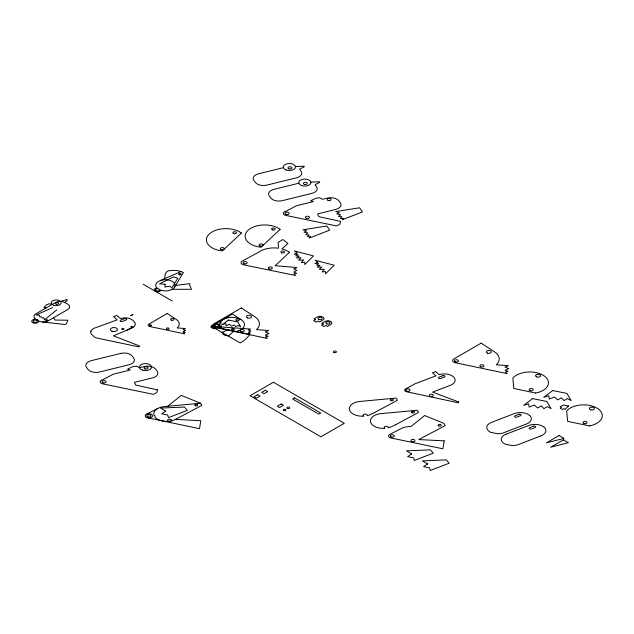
<?xml version="1.0" encoding="UTF-8"?>
<svg xmlns="http://www.w3.org/2000/svg" width="634" height="634" viewBox="0 0 634 634"><rect width="100%" height="100%" fill="white"/><g stroke="black" fill="none" stroke-linecap="round" stroke-linejoin="round"><path stroke-width="0.95" d="M164.578 278.722L165.181 273.896L166.908 271.582A5.571 3.218 0 0 1 168.739 270.781C173.589 269.981 179.081 270.258 183.4 272.588L174.524 287.186M35.758 319.274A6.752 3.899 0 0 1 35.876 313.83L55.412 302.545A6.752 3.899 0 0 1 64.961 302.545L67.37 299.953L66.768 299.605L60.595 301.412M56.727 309.907L44.428 319.837L43.928 317.745L42.375 318.133L41.369 316.786L39.871 316.945L39.316 315.209L36.201 315.019L52.717 307.53M167.717 406.283L181.276 395.37L200.566 403.24L201.834 405.411L175.404 419.399A12.949 7.481 0 0 1 154.926 417.029A2.742 1.585 0 0 0 153.888 415.08A12.949 7.481 0 0 1 162.914 406.727L200.566 403.24M223.184 319.488L232.44 314.044L240.841 319.488M211.994 326.676L210.956 327.279L213.499 328.745L214.538 328.15M215.544 328.729L218.801 326.851M559.14 435.518L546.373 442.881L564.117 438.387L559.085 435.55M563.444 439.837L550.684 447.208L568.421 442.714L563.388 439.869M223.311 319.417L214.205 324.6A2.584 1.49 0 0 0 215.132 327.065L249.772 334.34A40.956 23.648 0 0 1 240.246 342.978L211.074 326.153L214.443 324.339M374.48 412.576L397.431 400.26L396.155 398.081L358.511 401.576A12.949 7.481 0 0 0 349.588 410.246A12.949 7.481 0 0 0 363.742 416.158A2.045 1.181 0 0 1 363.472 414.62A2.045 1.181 0 0 1 366.064 414.24A2.045 1.181 0 0 1 367.094 415.666A12.949 7.481 0 0 0 371.001 414.248L374.52 412.552M395.592 424.756L418.535 412.449L417.259 410.269L379.615 413.756A12.949 7.481 0 0 0 370.692 422.426A12.949 7.481 0 0 0 384.846 428.346A2.045 1.181 0 0 1 384.576 426.809A2.045 1.181 0 0 1 387.168 426.428A2.045 1.181 0 0 1 388.198 427.855A12.949 7.481 0 0 0 392.105 426.436L395.624 424.74M127.204 330.084L133.061 326.708L130.77 326.304M146.795 414.081L157.826 408.423M181.237 271.407L158.548 281.369A9.684 5.587 0 0 0 157.7 288.716M506.178 434.171L528.875 425.454A10.992 6.34 0 0 1 544.107 427.221M540.953 435.875L518.255 444.592A11.111 6.411 0 0 1 512.114 445.583L505.361 444.196A10.778 6.221 0 0 1 503.127 442.801A10.683 6.166 0 0 1 506.138 434.131M283.422 167.653L258.45 173.811A8.702 5.024 0 0 0 253.862 180.397L255.391 182.465A8.702 5.024 0 0 0 266.811 185.112L296.538 177.789A8.702 5.024 0 0 0 301.118 171.196L299.613 169.151L304.336 166.742L303.932 166.187L295.436 166.599M298.844 183.218L273.872 189.368A8.702 5.024 0 0 0 269.284 195.961L270.813 198.03A8.702 5.024 0 0 0 282.225 200.677L311.952 193.354A8.702 5.024 0 0 0 316.54 186.761L315.027 184.716L319.758 182.299L319.346 181.752L310.858 182.156M175.792 285.371L189.843 283.628L189.709 285.134L191.476 289.31L172.21 289.294M175.404 419.399L200.812 420.722L199.504 428.655L148.277 417.957M211.288 326.256L250.652 329.054L248.354 329.981L250.818 331.011L248.441 332.089L250.398 332.921L248.576 333.302L249.772 334.34M46.155 307.894L43.944 307.593L46.567 304.756L49.19 303.773L52.202 304.399M143.181 284.238L172.139 300.96M64.961 302.545L67.616 304.082A6.752 3.899 0 0 1 67.616 309.598L48.081 320.875A6.752 3.899 0 0 1 42.589 321.993M35.876 319.338L38.531 320.875A6.752 3.899 0 0 0 41.472 321.866L63.986 324.378A2.243 1.292 0 0 0 66.594 323.395L67.878 320.202L55.11 320.075L53.541 317.721M220.743 321.478L221.401 328.38A12.482 7.212 0 0 1 226.29 318.173A12.482 7.212 0 0 1 243.527 321.795A12.482 7.212 0 0 1 235.911 331.431M160.624 280.458A9.684 5.587 0 0 1 173.09 281.932A9.684 5.587 0 0 1 172.266 289.262A9.684 5.587 0 0 1 159.57 289.786M160.79 290.237A3.313 1.91 0 0 1 157.335 291.798A3.313 1.91 0 0 1 154.228 290.015A3.313 1.91 0 0 1 156.907 288.01M544.186 427.189A10.81 6.245 0 0 1 540.905 435.835M529.517 415.381A10.992 6.34 0 0 0 514.285 413.614L491.588 422.323A10.683 6.166 0 0 0 488.568 430.946A10.778 6.221 0 0 0 490.771 432.356L497.516 433.743A11.111 6.411 0 0 0 503.665 432.753L526.363 424.035A10.81 6.245 0 0 0 529.596 415.349M165.141 284.325L164.872 287.02L169.468 286.188L171.941 287.614L177.782 278.215L173.454 276.907L159.578 283.81L165.141 284.325M444.188 440.868L442.881 448.809L391.654 438.11A3.701 2.14 0 0 1 388.626 436.461A3.701 2.14 0 0 1 390.164 434.235L401.195 428.568A12.949 7.481 0 0 1 406.291 426.88L411.094 426.428L424.653 415.516L443.935 423.385L445.211 425.565L418.781 439.552L444.188 440.868M90.916 331.225L90.805 332.699A8.781 5.072 0 0 0 92.112 334.926L95.163 337.557L97.295 338.112L138.886 346.893L139.615 346.021L113.383 335.846L131.214 328.388A8.781 5.072 0 0 0 133.972 321.398L132.665 320.202A8.781 5.072 0 0 0 120.563 318.609L116.799 315.447L113.557 316.62L117.092 319.869L93.935 328.325L91.7 329.894L90.916 331.225M157.422 389.839L156.867 392.494L153.975 394.197A2.441 1.411 0 0 1 152.945 394.253L103.302 383.966A3.836 2.211 0 0 1 100.164 381.906A3.836 2.211 0 0 1 102.914 379.663L111.346 375.225A8.702 5.024 0 0 1 114.54 373.87L130.224 370.01L127.577 369.154L132.791 366.634L136.548 366.206L139.512 367.72L144.267 366.547A8.702 5.024 0 0 1 155.687 369.194L157.216 371.262A8.702 5.024 0 0 1 152.628 377.856L134.408 382.342L135.755 385.084L157.422 389.839M340.545 221.417L339.983 224.071L337.098 225.775A2.441 1.411 0 0 1 336.068 225.831L286.425 215.536A3.836 2.211 0 0 1 283.287 213.476A3.836 2.211 0 0 1 286.037 211.241L294.469 206.803A8.702 5.024 0 0 1 297.663 205.448L313.347 201.58L310.7 200.732L315.914 198.204L319.671 197.776L322.635 199.29L327.39 198.125A8.702 5.024 0 0 1 338.81 200.772L340.331 202.832A8.702 5.024 0 0 1 335.751 209.426L317.531 213.92L318.87 216.654L340.545 221.417M458.596 401.972L458.271 402.78L406.933 391.82A3.138 1.815 0 0 1 404.738 390.156A3.138 1.815 0 0 1 406.727 388.404L413.003 384.917A10.849 6.261 0 0 1 415.5 383.61L435.978 375.827L432.491 372.8L435.677 371.579L439.204 374.639A10.849 6.261 0 0 1 453.627 376.968A10.849 6.261 0 0 1 450.267 385.393L432.578 392.113L458.596 401.972M303.258 260.003L301.396 262.642L304.685 262.222L304.827 264.497L313.45 255.914L294.366 250.945L297.227 252.974L294.231 254.163L297.917 254.392L295.729 255.914L299.2 256.057L296.569 257.919L300.992 257.769L298.543 260.114L303.258 260.003M324.006 269.299L322.135 271.938L325.424 271.518L325.575 273.801L334.197 265.21L315.114 260.249L317.975 262.278L314.971 263.459L318.664 263.689L316.469 265.21L319.948 265.361L317.317 267.215L321.739 267.065L319.29 269.41L324.006 269.299M310.502 236.902L309.487 237.98L329.696 230.134L326.811 226.021L302.949 229.793L306.594 230.824L304.051 232.195L307.783 232.884L305.834 234.699L309.233 234.992L307.53 236.656L310.502 236.902M343.279 218.675L342.257 219.752L362.466 211.907L359.581 207.793L335.719 211.566L339.372 212.596L336.82 213.967L340.561 214.657L338.604 216.471L342.003 216.765L340.307 218.429L343.279 218.675M568.539 405.99L565.084 409.39L563.8 408.676L562.374 409.469L560.187 408.201L561.518 407.432L560.179 406.592L563.848 405.047L568.539 405.99M233.803 331.059L228.502 336.139L226.79 335.188L225.759 335.743L222.835 334.055L223.754 333.524L221.963 332.406L227.955 329.87L233.803 331.059M241.388 233.05L222.257 250.937A19.495 11.253 0 0 1 209.307 233.962A19.495 11.253 0 0 1 241.388 233.05M280.125 229.357L260.994 247.244A19.495 11.253 0 0 1 248.052 230.269A19.495 11.253 0 0 1 280.125 229.357M289.461 252.332L275.156 265.701L296.958 267.564L293.724 269.006L296.878 270.33L293.843 272.097L296.688 273.381L293.97 273.951L295.618 275.481L243.781 264.877A4.018 2.322 0 0 1 241.055 262.904A4.018 2.322 0 0 1 243.06 260.661L258.807 252.086A19.495 11.253 0 0 1 278.484 248.211L278.128 242.346L282.835 239.525L287.947 243.424L281.9 248.877A19.495 11.253 0 0 1 289.461 252.332M228.351 320.067L222.399 324.6L225.759 323.506L226.092 325.717L229.484 324.346L231.719 326.312L234.128 324.917L235.919 326.756L238.226 325.424L240.706 326.772L237.861 321.961L228.351 320.067M532.568 398.612L523.629 405.411L528.677 403.771L529.168 407.091L534.272 405.031L537.616 407.979L541.23 405.887L543.917 408.645L547.372 406.648L551.104 408.676L546.825 401.457L532.568 398.612M552.682 390.552L543.742 397.359L548.79 395.711L549.282 399.04L554.378 396.979L557.722 399.927L561.344 397.835L564.03 400.593L567.485 398.596L571.21 400.625L566.939 393.405L552.682 390.552M165.688 411.125L161.741 413.844L167.725 415.04L168.398 417.663L187.292 410.388L184.502 407.06L160.521 408.066L165.688 411.125M411.624 453.912L407.678 456.631L413.661 457.827L414.335 460.45L433.228 453.175L430.438 449.847L406.457 450.853L411.624 453.912M427.538 463.953L423.599 466.672L429.575 467.876L430.248 470.499L449.149 463.224L446.36 459.888L422.371 460.894L427.538 463.953M167.194 313.521L148.958 324.077A2.584 1.49 0 0 0 149.886 326.55L184.526 333.825L183.329 332.787L185.152 332.406L183.194 331.574L185.572 330.496L183.107 329.466L185.405 328.531L177.274 327.96A12.482 7.212 0 0 0 175.594 318.965L167.194 313.521M241.332 307.973L213.967 323.808A3.883 2.243 0 0 0 215.362 327.509L267.326 338.429L265.527 336.86L268.253 336.297L265.329 335.045L268.895 333.429L265.202 331.883L268.642 330.488L256.445 329.625A18.727 10.81 0 0 0 253.925 316.144L241.332 307.973M481.127 343.168L453.762 359.002A3.883 2.243 0 0 0 455.157 362.703L507.121 373.624L505.322 372.063L508.048 371.5L505.124 370.248L508.69 368.631L504.997 367.086L508.436 365.683L496.24 364.819A18.727 10.81 0 0 0 493.72 351.339L481.127 343.168M132.847 314.535L130.802 315.716L132.847 314.535M315.526 319.607L313.719 320.653L316.263 322.127L318.078 321.081L319.599 321.961L322.857 320.083A3.82 2.203 0 0 0 322.857 316.968A3.82 2.203 0 0 0 317.46 316.968L314.092 318.783L315.526 319.607M323.332 324.029L321.493 325.091L324.037 326.558L325.876 325.496L327.406 326.375L330.663 324.497A3.82 2.203 0 0 0 330.663 321.383A3.82 2.203 0 0 0 325.266 321.383L321.898 323.197L323.332 324.029M273.428 382.254L250.042 395.751L320.915 436.786L344.294 423.29L273.428 382.254M257.586 394.697L253.941 396.805L256.358 398.2L260.003 396.091L257.586 394.697M265.305 390.243L261.707 392.319L264.124 393.714L267.722 391.638L265.305 390.243M281.139 404.001L277.28 406.236L279.586 407.567L283.446 405.332L281.139 404.001M294.612 397.938L292.678 399.055L318.743 414.097L320.677 412.988L294.612 397.938M442.809 375.724L439.132 377.135A1.419 0.816 0 0 0 438.736 378.268A1.419 0.816 0 0 0 440.709 378.498L444.379 377.087A1.419 0.816 0 0 0 444.775 375.954A1.419 0.816 0 0 0 442.809 375.724M518.905 414.367L515.228 415.777A1.419 0.816 0 0 0 514.832 416.91A1.419 0.816 0 0 0 516.797 417.14L520.474 415.73A1.419 0.816 0 0 0 520.871 414.596A1.419 0.816 0 0 0 518.905 414.367M533.495 426.206L529.818 427.617A1.419 0.816 0 0 0 529.422 428.758A1.419 0.816 0 0 0 531.395 428.98L535.064 427.57A1.419 0.816 0 0 0 535.461 426.436A1.419 0.816 0 0 0 533.495 426.206M124.644 318.68L120.793 320.083A1.379 0.792 0 0 0 120.357 321.176A1.379 0.792 0 0 0 122.259 321.43L126.111 320.027A1.379 0.792 0 0 0 126.538 318.934A1.379 0.792 0 0 0 124.644 318.68M120.785 353.4L91.058 360.73A8.702 5.024 0 0 0 86.478 367.316L87.999 369.384A8.702 5.024 0 0 0 99.419 372.031L129.146 364.708A8.702 5.024 0 0 0 133.734 358.115L132.205 356.046A8.702 5.024 0 0 0 120.785 353.4M535.595 393.048L513.825 388.476L512.843 378.126A18.727 10.81 0 0 1 543.798 375.637A18.727 10.81 0 0 1 535.595 393.048M589.43 425.921L567.652 421.348L566.669 410.998A18.727 10.81 0 0 1 597.632 408.51A18.727 10.81 0 0 1 589.43 425.921M411.902 441.629A2.045 1.181 0 0 0 414.977 440.598A2.045 1.181 0 0 0 411.902 439.576A2.045 1.181 0 0 0 411.902 441.629M438.823 425.969A1.514 0.872 0 0 0 441.185 425.303A1.514 0.872 0 0 0 439.005 424.455A1.514 0.872 0 0 0 438.823 425.969M391.218 437.024A2.045 1.181 0 0 0 394.293 436.002A2.045 1.181 0 0 0 391.218 434.979A2.045 1.181 0 0 0 391.218 437.024M412.148 412.853A1.514 0.872 0 0 0 414.509 412.187A1.514 0.872 0 0 0 412.338 411.339A1.514 0.872 0 0 0 412.148 412.853M391.13 400.696A1.514 0.872 0 0 0 393.405 399.935A1.514 0.872 0 0 0 391.13 399.182A1.514 0.872 0 0 0 391.13 400.696M156.511 290.919A2.045 1.181 0 0 0 159.578 289.889A2.045 1.181 0 0 0 156.511 288.866A2.045 1.181 0 0 0 156.511 290.919M179.271 274.752A1.22 0.705 0 0 0 181.11 274.15A1.22 0.705 0 0 0 179.287 273.539A1.22 0.705 0 0 0 179.271 274.752M102.97 382.809A2.045 1.181 0 0 0 106.044 381.787A2.045 1.181 0 0 0 102.97 380.765A2.045 1.181 0 0 0 102.97 382.809M142.357 370.082A6.078 3.511 0 0 0 151.574 367.141A6.078 3.511 0 0 0 142.555 364.003A6.078 3.511 0 0 0 142.357 370.082M145.051 368.901A1.957 1.133 0 0 0 148.007 367.934A1.957 1.133 0 0 0 145.083 366.935A1.957 1.133 0 0 0 145.051 368.901M53.407 305.184A4.969 2.869 0 0 0 61.157 303.012A4.969 2.869 0 0 0 54.025 300.223A4.969 2.869 0 0 0 53.407 305.184M33.309 322.928A3.463 1.997 0 0 0 38.619 321.319A3.463 1.997 0 0 0 33.554 319.473A3.463 1.997 0 0 0 33.309 322.928M34.133 322.262A2.045 1.181 0 0 0 37.208 321.24A2.045 1.181 0 0 0 34.133 320.218A2.045 1.181 0 0 0 34.133 322.262M56.188 304.122A1.601 0.927 0 0 0 58.661 303.401A1.601 0.927 0 0 0 56.339 302.529A1.601 0.927 0 0 0 56.188 304.122M46.274 320.796A1.022 0.594 0 0 0 47.812 320.289A1.022 0.594 0 0 0 46.274 319.774A1.022 0.594 0 0 0 46.274 320.796M306.42 218.413A2.045 1.181 0 0 0 309.487 217.391A2.045 1.181 0 0 0 306.42 216.36A2.045 1.181 0 0 0 306.42 218.413M430.28 396.401A2.045 1.181 0 0 0 433.355 395.378A2.045 1.181 0 0 0 430.28 394.356A2.045 1.181 0 0 0 430.28 396.401M406.703 391.146A2.164 1.252 0 0 0 410.039 390.148A2.164 1.252 0 0 0 406.869 388.983A2.164 1.252 0 0 0 406.703 391.146M455.339 361.856A2.005 1.157 0 0 0 458.461 360.976A2.005 1.157 0 0 0 455.584 359.858A2.005 1.157 0 0 0 455.339 361.856M480.913 366.888A2.045 1.181 0 0 0 483.988 365.866A2.045 1.181 0 0 0 480.913 364.843A2.045 1.181 0 0 0 480.913 366.888M487.522 353.146A2.512 1.45 0 0 0 491.31 351.918A2.512 1.45 0 0 0 487.57 350.642A2.512 1.45 0 0 0 487.522 353.146M167.059 329.339A1.363 0.785 0 0 0 169.104 328.65A1.363 0.785 0 0 0 167.059 327.968A1.363 0.785 0 0 0 167.059 329.339M171.465 320.178A1.672 0.967 0 0 0 173.985 319.354A1.672 0.967 0 0 0 171.489 318.506A1.672 0.967 0 0 0 171.465 320.178M149.941 325.908A1.022 0.594 0 0 0 151.478 325.393A1.022 0.594 0 0 0 149.941 324.877A1.022 0.594 0 0 0 149.941 325.908M326.803 323.903A2.045 1.181 0 0 0 329.997 323.015A2.045 1.181 0 0 0 327.057 321.866A2.045 1.181 0 0 0 326.803 323.903M536.792 376.945A2.512 1.45 0 0 0 540.572 375.708A2.512 1.45 0 0 0 536.832 374.432A2.512 1.45 0 0 0 536.792 376.945M530.183 390.687A2.045 1.181 0 0 0 533.249 389.656A2.045 1.181 0 0 0 530.183 388.634A2.045 1.181 0 0 0 530.183 390.687M584.009 423.56A2.045 1.181 0 0 0 587.084 422.537A2.045 1.181 0 0 0 584.009 421.515A2.045 1.181 0 0 0 584.009 423.56M590.619 409.818A2.512 1.45 0 0 0 594.407 408.589A2.512 1.45 0 0 0 590.666 407.313A2.512 1.45 0 0 0 590.619 409.818M215.077 327.136A3.083 1.783 0 0 0 219.705 325.591A3.083 1.783 0 0 0 215.077 324.053A3.083 1.783 0 0 0 215.077 327.136M236.712 320.693A1.672 0.967 0 0 0 239.232 319.869A1.672 0.967 0 0 0 236.736 319.021A1.672 0.967 0 0 0 236.712 320.693M232.306 329.854A1.363 0.785 0 0 0 234.35 329.173A1.363 0.785 0 0 0 232.306 328.491A1.363 0.785 0 0 0 232.306 329.854M215.6 326.621A2.045 1.181 0 0 0 218.667 325.591A2.045 1.181 0 0 0 215.6 324.568A2.045 1.181 0 0 0 215.6 326.621A2.005 1.157 0 0 0 218.667 325.781A2.005 1.157 0 0 0 215.79 324.656A2.005 1.157 0 0 0 215.536 326.661M283.913 410.634A1.355 0.785 0 0 0 285.958 409.968A1.355 0.785 0 0 0 283.937 409.279A1.355 0.785 0 0 0 283.913 410.634M287.63 408.486A1.355 0.785 0 0 0 289.675 407.82A1.355 0.785 0 0 0 287.654 407.131A1.355 0.785 0 0 0 287.63 408.486M319.132 319.552A2.045 1.181 0 0 0 322.207 318.53A2.045 1.181 0 0 0 319.132 317.499A2.045 1.181 0 0 0 319.132 319.552M247.728 317.951A2.512 1.45 0 0 0 251.516 316.723A2.512 1.45 0 0 0 247.775 315.439A2.512 1.45 0 0 0 247.728 317.951M240.991 331.645A2.045 1.181 0 0 0 244.185 330.75A2.045 1.181 0 0 0 241.245 329.601A2.045 1.181 0 0 0 240.991 331.645M244.066 263.784A2.021 1.165 0 0 0 247.117 262.793A2.021 1.165 0 0 0 244.106 261.763A2.021 1.165 0 0 0 244.066 263.784M281.734 252.871A1.767 1.022 0 0 0 284.484 252.086A1.767 1.022 0 0 0 281.932 251.104A1.767 1.022 0 0 0 281.734 252.871M269.276 268.935A1.965 1.133 0 0 0 272.311 268.055A1.965 1.133 0 0 0 269.466 266.977A1.965 1.133 0 0 0 269.276 268.935M221.203 249.653A1.965 1.133 0 0 0 224.238 248.774A1.965 1.133 0 0 0 221.393 247.696A1.965 1.133 0 0 0 221.203 249.653M233.661 233.589A1.767 1.022 0 0 0 236.411 232.805A1.767 1.022 0 0 0 233.859 231.822A1.767 1.022 0 0 0 233.661 233.589M259.94 245.968A1.965 1.133 0 0 0 262.983 245.081A1.965 1.133 0 0 0 260.13 244.003A1.965 1.133 0 0 0 259.94 245.968M272.406 229.896A1.767 1.022 0 0 0 275.148 229.112A1.767 1.022 0 0 0 272.596 228.129A1.767 1.022 0 0 0 272.406 229.896M122.259 329.466A1.022 0.594 0 0 0 123.852 329.014A1.022 0.594 0 0 0 122.386 328.444A1.022 0.594 0 0 0 122.259 329.466M112.004 331.225A3.487 2.013 0 0 0 117.417 329.688A3.487 2.013 0 0 0 112.4 327.746A3.487 2.013 0 0 0 112.004 331.225M301.681 185.58A6.078 3.511 0 0 0 310.898 182.64A6.078 3.511 0 0 0 301.879 179.501A6.078 3.511 0 0 0 301.681 185.58M304.375 184.391A1.957 1.133 0 0 0 307.332 183.432A1.957 1.133 0 0 0 304.415 182.433A1.957 1.133 0 0 0 304.375 184.391M286.092 214.387A2.045 1.181 0 0 0 289.159 213.357A2.045 1.181 0 0 0 286.092 212.335A2.045 1.181 0 0 0 286.092 214.387M328.174 200.471A1.957 1.133 0 0 0 331.13 199.512A1.957 1.133 0 0 0 328.206 198.513A1.957 1.133 0 0 0 328.174 200.471M286.259 170.015A6.078 3.511 0 0 0 295.476 167.075A6.078 3.511 0 0 0 286.457 163.937A6.078 3.511 0 0 0 286.259 170.015M288.961 168.834A1.957 1.133 0 0 0 291.917 167.867A1.957 1.133 0 0 0 288.993 166.877A1.957 1.133 0 0 0 288.961 168.834M334.15 352.607A1.514 0.872 0 0 0 336.424 351.854A1.514 0.872 0 0 0 334.15 351.093A1.514 0.872 0 0 0 334.15 352.607M168.406 421.428A2.045 1.181 0 0 0 171.6 420.532A2.045 1.181 0 0 0 168.66 419.391A2.045 1.181 0 0 0 168.406 421.428M195.541 405.847A1.514 0.872 0 0 0 197.816 405.094A1.514 0.872 0 0 0 195.541 404.333A1.514 0.872 0 0 0 195.541 405.847M147.017 417.703A3.701 2.14 0 0 0 152.572 415.849A3.701 2.14 0 0 0 147.017 414.002A3.701 2.14 0 0 0 147.017 417.703M147.841 416.871A2.045 1.181 0 0 0 150.916 415.849A2.045 1.181 0 0 0 147.841 414.826A2.045 1.181 0 0 0 147.841 416.871"/></g></svg>
